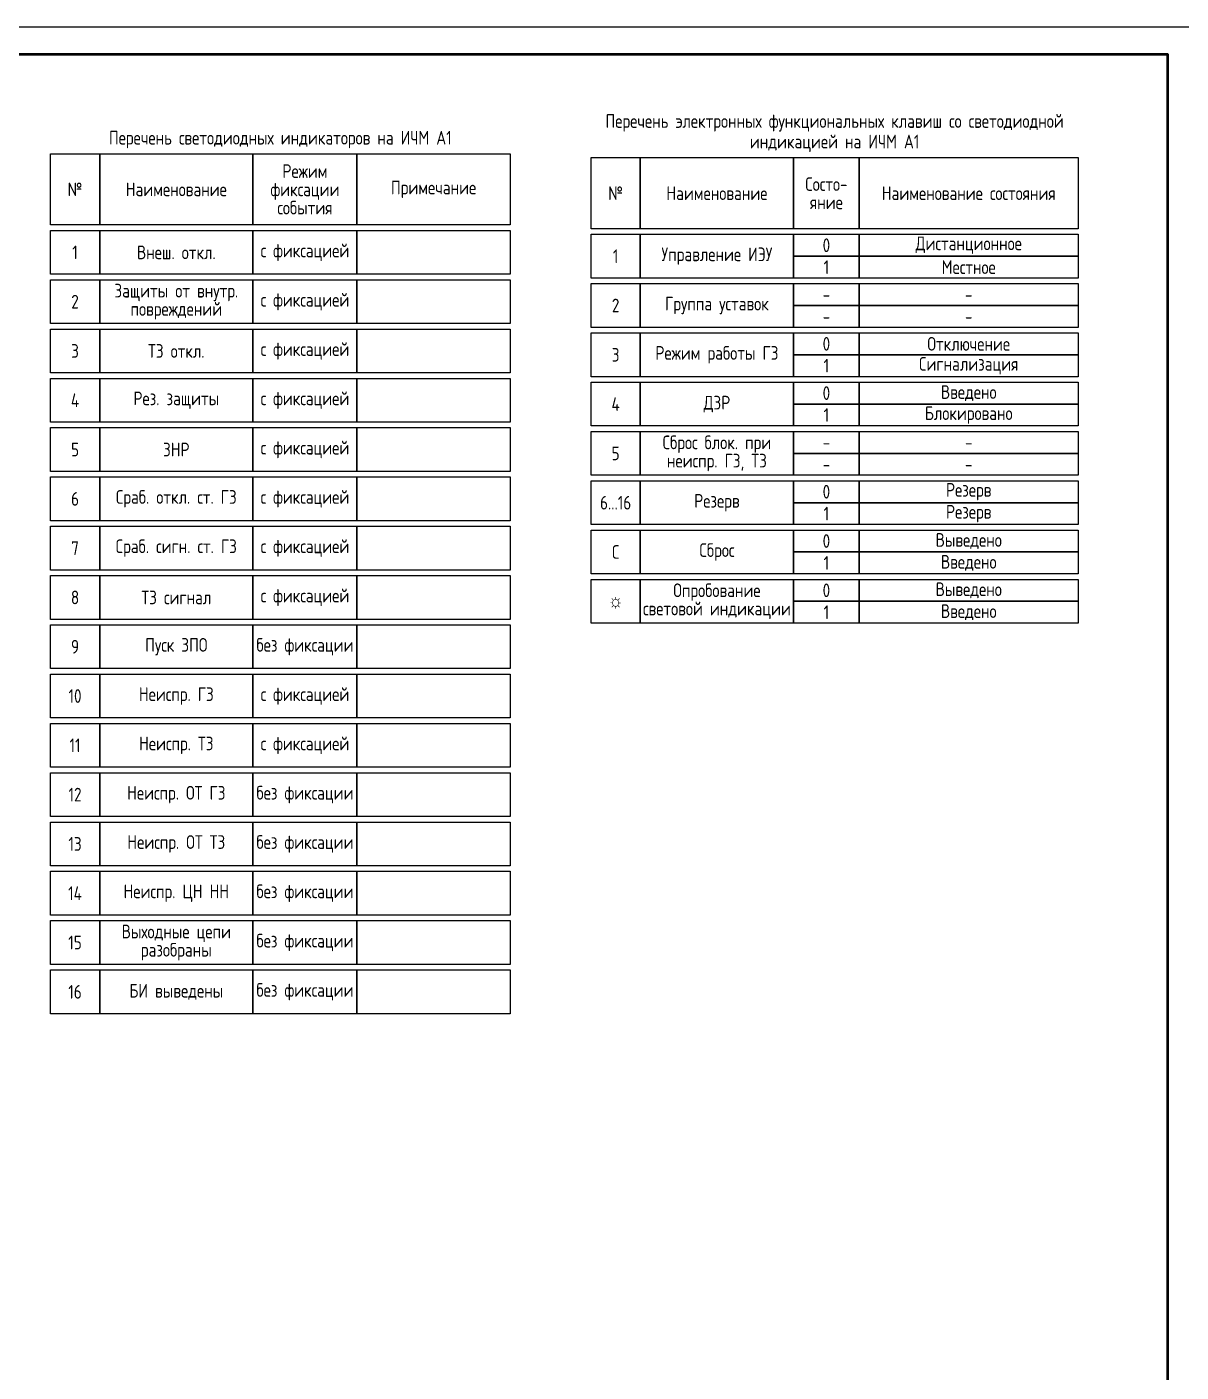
# Model space of a CAD drawing. Header units: millimetres. Extents: x -1117 to 3702, y -90 to 586.
# Drawn here: x 1466.6 to 1677.5, y 51.4 to 297 of the extents above; entities that cross this region are included whole.
import ezdxf

# ---------------------------------------------------------------- set-up
doc = ezdxf.new("R2010")
doc.units = ezdxf.units.MM
doc.styles.add('Gost_type_A', font='GOST_A.TTF')

# ---------------------------------------------------------------- blocks, each defined once
blk = doc.blocks.new('Формат_А3')
blk.add_lwpolyline([(-420, 297), (0, 297), (0, 0), (-420, 0)], close=True)
at = {"lineweight": 50}
blk.add_lwpolyline([(-400, 292), (-5, 292), (-5, 5), (-400, 5)], close=True, dxfattribs=at)

msp = doc.modelspace()

# ---------------------------------------------------------------- linework, layer by layer
for points in [[(1470.94, 273.84), (1479.94, 273.84), (1479.94, 260.84), (1470.94, 260.84)], [(1479.94, 273.84), (1507.94, 273.84), (1507.94, 260.84), (1479.94, 260.84)], [(1507.94, 273.84), (1526.94, 273.84), (1526.94, 260.84), (1507.94, 260.84)], [(1526.94, 273.84), (1554.94, 273.84), (1554.94, 260.84), (1526.94, 260.84)], [(1569.7, 273.14), (1578.7, 273.14), (1578.7, 260.14), (1569.7, 260.14)], [(1578.7, 273.14), (1606.7, 273.14), (1606.7, 260.14), (1578.7, 260.14)], [(1606.7, 273.14), (1618.7, 273.14), (1618.7, 260.14), (1606.7, 260.14)], [(1618.7, 273.14), (1658.7, 273.14), (1658.7, 260.14), (1618.7, 260.14)], [(1470.94, 259.84), (1479.94, 259.84), (1479.94, 251.84), (1470.94, 251.84)], [(1479.94, 259.84), (1507.94, 259.84), (1507.94, 251.84), (1479.94, 251.84)], [(1507.94, 259.84), (1526.94, 259.84), (1526.94, 251.84), (1507.94, 251.84)], [(1526.94, 259.84), (1554.94, 259.84), (1554.94, 251.84), (1526.94, 251.84)], [(1569.7, 259.14), (1578.7, 259.14), (1578.7, 251.14), (1569.7, 251.14)], [(1578.7, 259.14), (1606.7, 259.14), (1606.7, 251.14), (1578.7, 251.14)], [(1606.7, 259.14), (1618.7, 259.14), (1618.7, 255.14), (1606.7, 255.14)], [(1618.7, 259.14), (1658.7, 259.14), (1658.7, 255.14), (1618.7, 255.14)], [(1606.7, 255.14), (1618.7, 255.14), (1618.7, 251.14), (1606.7, 251.14)], [(1618.7, 255.14), (1658.7, 255.14), (1658.7, 251.14), (1618.7, 251.14)], [(1470.94, 250.84), (1479.94, 250.84), (1479.94, 242.84), (1470.94, 242.84)], [(1479.94, 250.84), (1507.94, 250.84), (1507.94, 242.84), (1479.94, 242.84)], [(1507.94, 250.84), (1526.94, 250.84), (1526.94, 242.84), (1507.94, 242.84)], [(1526.94, 250.84), (1554.94, 250.84), (1554.94, 242.84), (1526.94, 242.84)], [(1569.7, 250.14), (1578.7, 250.14), (1578.7, 242.14), (1569.7, 242.14)], [(1578.7, 250.14), (1606.7, 250.14), (1606.7, 242.14), (1578.7, 242.14)], [(1606.7, 250.14), (1618.7, 250.14), (1618.7, 246.14), (1606.7, 246.14)], [(1618.7, 250.14), (1658.7, 250.14), (1658.7, 246.14), (1618.7, 246.14)], [(1606.7, 246.14), (1618.7, 246.14), (1618.7, 242.14), (1606.7, 242.14)], [(1618.7, 246.14), (1658.7, 246.14), (1658.7, 242.14), (1618.7, 242.14)], [(1470.94, 241.84), (1479.94, 241.84), (1479.94, 233.84), (1470.94, 233.84)], [(1479.94, 241.84), (1507.94, 241.84), (1507.94, 233.84), (1479.94, 233.84)], [(1507.94, 241.84), (1526.94, 241.84), (1526.94, 233.84), (1507.94, 233.84)], [(1526.94, 241.84), (1554.94, 241.84), (1554.94, 233.84), (1526.94, 233.84)], [(1569.7, 241.14), (1578.7, 241.14), (1578.7, 233.14), (1569.7, 233.14)], [(1578.7, 241.14), (1606.7, 241.14), (1606.7, 233.14), (1578.7, 233.14)], [(1606.7, 241.14), (1618.7, 241.14), (1618.7, 237.14), (1606.7, 237.14)], [(1618.7, 241.14), (1658.7, 241.14), (1658.7, 237.14), (1618.7, 237.14)], [(1606.7, 237.14), (1618.7, 237.14), (1618.7, 233.14), (1606.7, 233.14)], [(1618.7, 237.14), (1658.7, 237.14), (1658.7, 233.14), (1618.7, 233.14)], [(1470.94, 232.84), (1479.94, 232.84), (1479.94, 224.84), (1470.94, 224.84)], [(1479.94, 232.84), (1507.94, 232.84), (1507.94, 224.84), (1479.94, 224.84)], [(1507.94, 232.84), (1526.94, 232.84), (1526.94, 224.84), (1507.94, 224.84)], [(1526.94, 232.84), (1554.94, 232.84), (1554.94, 224.84), (1526.94, 224.84)], [(1569.7, 232.14), (1578.7, 232.14), (1578.7, 224.14), (1569.7, 224.14)], [(1578.7, 232.14), (1606.7, 232.14), (1606.7, 224.14), (1578.7, 224.14)], [(1606.7, 232.14), (1618.7, 232.14), (1618.7, 228.14), (1606.7, 228.14)], [(1618.7, 232.14), (1658.7, 232.14), (1658.7, 228.14), (1618.7, 228.14)], [(1606.7, 228.14), (1618.7, 228.14), (1618.7, 224.14), (1606.7, 224.14)], [(1618.7, 228.14), (1658.7, 228.14), (1658.7, 224.14), (1618.7, 224.14)], [(1470.94, 223.84), (1479.94, 223.84), (1479.94, 215.84), (1470.94, 215.84)], [(1479.94, 223.84), (1507.94, 223.84), (1507.94, 215.84), (1479.94, 215.84)], [(1507.94, 223.84), (1526.94, 223.84), (1526.94, 215.84), (1507.94, 215.84)], [(1526.94, 223.84), (1554.94, 223.84), (1554.94, 215.84), (1526.94, 215.84)], [(1569.7, 223.14), (1578.7, 223.14), (1578.7, 215.14), (1569.7, 215.14)], [(1578.7, 223.14), (1606.7, 223.14), (1606.7, 215.14), (1578.7, 215.14)], [(1606.7, 223.14), (1618.7, 223.14), (1618.7, 219.14), (1606.7, 219.14)], [(1618.7, 223.14), (1658.7, 223.14), (1658.7, 219.14), (1618.7, 219.14)], [(1606.7, 219.14), (1618.7, 219.14), (1618.7, 215.14), (1606.7, 215.14)], [(1618.7, 219.14), (1658.7, 219.14), (1658.7, 215.14), (1618.7, 215.14)], [(1470.94, 214.84), (1479.94, 214.84), (1479.94, 206.84), (1470.94, 206.84)], [(1479.94, 214.84), (1507.94, 214.84), (1507.94, 206.84), (1479.94, 206.84)], [(1507.94, 214.84), (1526.94, 214.84), (1526.94, 206.84), (1507.94, 206.84)], [(1526.94, 214.84), (1554.94, 214.84), (1554.94, 206.84), (1526.94, 206.84)], [(1569.7, 214.14), (1578.7, 214.14), (1578.7, 206.14), (1569.7, 206.14)], [(1578.7, 214.14), (1606.7, 214.14), (1606.7, 206.14), (1578.7, 206.14)], [(1606.7, 214.14), (1618.7, 214.14), (1618.7, 210.14), (1606.7, 210.14)], [(1618.7, 214.14), (1658.7, 214.14), (1658.7, 210.14), (1618.7, 210.14)], [(1606.7, 210.14), (1618.7, 210.14), (1618.7, 206.14), (1606.7, 206.14)], [(1618.7, 210.14), (1658.7, 210.14), (1658.7, 206.14), (1618.7, 206.14)], [(1470.94, 205.84), (1479.94, 205.84), (1479.94, 197.84), (1470.94, 197.84)], [(1479.94, 205.84), (1507.94, 205.84), (1507.94, 197.84), (1479.94, 197.84)], [(1507.94, 205.84), (1526.94, 205.84), (1526.94, 197.84), (1507.94, 197.84)], [(1526.94, 205.84), (1554.94, 205.84), (1554.94, 197.84), (1526.94, 197.84)], [(1569.7, 205.14), (1578.7, 205.14), (1578.7, 197.14), (1569.7, 197.14)], [(1578.7, 205.14), (1606.7, 205.14), (1606.7, 197.14), (1578.7, 197.14)], [(1606.7, 205.14), (1618.7, 205.14), (1618.7, 201.14), (1606.7, 201.14)], [(1618.7, 205.14), (1658.7, 205.14), (1658.7, 201.14), (1618.7, 201.14)], [(1606.7, 201.14), (1618.7, 201.14), (1618.7, 197.14), (1606.7, 197.14)], [(1618.7, 201.14), (1658.7, 201.14), (1658.7, 197.14), (1618.7, 197.14)], [(1470.94, 196.84), (1479.94, 196.84), (1479.94, 188.84), (1470.94, 188.84)], [(1479.94, 196.84), (1507.94, 196.84), (1507.94, 188.84), (1479.94, 188.84)], [(1507.94, 196.84), (1526.94, 196.84), (1526.94, 188.84), (1507.94, 188.84)], [(1526.94, 196.84), (1554.94, 196.84), (1554.94, 188.84), (1526.94, 188.84)], [(1569.7, 196.14), (1578.7, 196.14), (1578.7, 188.14), (1569.7, 188.14)], [(1578.7, 196.14), (1606.7, 196.14), (1606.7, 188.14), (1578.7, 188.14)], [(1606.7, 196.14), (1618.7, 196.14), (1618.7, 192.14), (1606.7, 192.14)], [(1618.7, 196.14), (1658.7, 196.14), (1658.7, 192.14), (1618.7, 192.14)], [(1606.7, 192.14), (1618.7, 192.14), (1618.7, 188.14), (1606.7, 188.14)], [(1618.7, 192.14), (1658.7, 192.14), (1658.7, 188.14), (1618.7, 188.14)], [(1470.94, 187.84), (1479.94, 187.84), (1479.94, 179.84), (1470.94, 179.84)], [(1479.94, 187.84), (1507.94, 187.84), (1507.94, 179.84), (1479.94, 179.84)], [(1507.94, 187.84), (1526.94, 187.84), (1526.94, 179.84), (1507.94, 179.84)], [(1526.94, 187.84), (1554.94, 187.84), (1554.94, 179.84), (1526.94, 179.84)], [(1470.94, 178.84), (1479.94, 178.84), (1479.94, 170.84), (1470.94, 170.84)], [(1479.94, 178.84), (1507.94, 178.84), (1507.94, 170.84), (1479.94, 170.84)], [(1507.94, 178.84), (1526.94, 178.84), (1526.94, 170.84), (1507.94, 170.84)], [(1526.94, 178.84), (1554.94, 178.84), (1554.94, 170.84), (1526.94, 170.84)], [(1470.94, 169.84), (1479.94, 169.84), (1479.94, 161.84), (1470.94, 161.84)], [(1479.94, 169.84), (1507.94, 169.84), (1507.94, 161.84), (1479.94, 161.84)], [(1507.94, 169.84), (1526.94, 169.84), (1526.94, 161.84), (1507.94, 161.84)], [(1526.94, 169.84), (1554.94, 169.84), (1554.94, 161.84), (1526.94, 161.84)], [(1470.94, 160.84), (1479.94, 160.84), (1479.94, 152.84), (1470.94, 152.84)], [(1479.94, 160.84), (1507.94, 160.84), (1507.94, 152.84), (1479.94, 152.84)], [(1507.94, 160.84), (1526.94, 160.84), (1526.94, 152.84), (1507.94, 152.84)], [(1526.94, 160.84), (1554.94, 160.84), (1554.94, 152.84), (1526.94, 152.84)], [(1470.94, 151.84), (1479.94, 151.84), (1479.94, 143.84), (1470.94, 143.84)], [(1479.94, 151.84), (1507.94, 151.84), (1507.94, 143.84), (1479.94, 143.84)], [(1507.94, 151.84), (1526.94, 151.84), (1526.94, 143.84), (1507.94, 143.84)], [(1526.94, 151.84), (1554.94, 151.84), (1554.94, 143.84), (1526.94, 143.84)], [(1470.94, 142.84), (1479.94, 142.84), (1479.94, 134.84), (1470.94, 134.84)], [(1479.94, 142.84), (1507.94, 142.84), (1507.94, 134.84), (1479.94, 134.84)], [(1507.94, 142.84), (1526.94, 142.84), (1526.94, 134.84), (1507.94, 134.84)], [(1526.94, 142.84), (1554.94, 142.84), (1554.94, 134.84), (1526.94, 134.84)], [(1470.94, 133.84), (1479.94, 133.84), (1479.94, 125.84), (1470.94, 125.84)], [(1479.94, 133.84), (1507.94, 133.84), (1507.94, 125.84), (1479.94, 125.84)], [(1507.94, 133.84), (1526.94, 133.84), (1526.94, 125.84), (1507.94, 125.84)], [(1526.94, 133.84), (1554.94, 133.84), (1554.94, 125.84), (1526.94, 125.84)], [(1470.94, 124.84), (1479.94, 124.84), (1479.94, 116.84), (1470.94, 116.84)], [(1479.94, 124.84), (1507.94, 124.84), (1507.94, 116.84), (1479.94, 116.84)], [(1507.94, 124.84), (1526.94, 124.84), (1526.94, 116.84), (1507.94, 116.84)], [(1526.94, 124.84), (1554.94, 124.84), (1554.94, 116.84), (1526.94, 116.84)]]:
    msp.add_lwpolyline(points, close=True)

# ---------------------------------------------------------------- block references
at = {"color": 1}
msp.add_blockref('Формат_А3', (1680, 0), dxfattribs=at)

# ---------------------------------------------------------------- texts
at = {"char_height": 2.5, "style": 'Gost_type_A'}
for s, insert, width, attachment_point, line_spacing_factor in [('Перечень электронных функциональных клавиш со светодиодной индикацией на ИЧМ A1', (1614.2, 274.14), 89, 8, 0.9), ('Перечень светодиодных индикаторов на ИЧМ A1', (1512.94, 274.84), 84, 8, 0.9), ('Режим\\Pфиксации события', (1517.44, 267.34), 19, 5, 0.8), ('№ ', (1475.44, 267.34), 9, 5, 0.8), ('Наименование ', (1493.94, 267.34), 28, 5, 0.8), ('Примечание', (1540.94, 267.34), 28, 5, 0.8), ('№ ', (1574.2, 266.64), 9, 5, 0.8), ('Наименование ', (1592.7, 266.64), 28, 5, 0.8), ('Состо- яние', (1612.7, 266.64), 12, 5, 0.8), ('Наименование состояния ', (1638.7, 266.64), 40, 5, 0.8), ('0', (1612.7, 257.14), 12, 5, 0.8), ('Дистанционное', (1638.7, 257.14), 40, 5, 0.8), ('1', (1475.44, 255.84), 9, 5, 0.8), ('Внеш. откл. ', (1493.94, 255.84), 28, 5, 0.8), ('с фиксацией', (1517.44, 255.84), 19, 5, 0.8), ('1', (1574.2, 255.14), 9, 5, 0.8), ('Управление ИЭУ', (1592.7, 255.14), 28, 5, 0.8), ('1', (1612.7, 253.14), 12, 5, 0.8), ('Местное', (1638.7, 253.14), 40, 5, 0.8), ('2', (1475.44, 246.84), 9, 5, 0.8), ('Защиты от внутр. повреждений', (1493.94, 246.84), 28, 5, 0.8), ('с фиксацией', (1517.44, 246.84), 19, 5, 0.8), ('2', (1574.2, 246.14), 9, 5, 0.8), ('3', (1475.44, 237.84), 9, 5, 0.8), ('ТЗ откл.', (1493.94, 237.84), 28, 5, 0.8), ('с фиксацией', (1517.44, 237.84), 19, 5, 0.8), ('3', (1574.2, 237.14), 9, 5, 0.8), ('Режим работы ГЗ', (1592.7, 237.14), 28, 5, 0.8), ('0', (1612.7, 239.14), 12, 5, 0.8), ('Отключение', (1638.7, 239.14), 40, 5, 0.8), ('1', (1612.7, 235.14), 12, 5, 0.8), ('Сигнализация', (1638.7, 235.14), 40, 5, 0.8), ('0', (1612.7, 230.14), 12, 5, 0.8), ('Введено', (1638.7, 230.14), 40, 5, 0.8), ('4', (1475.44, 228.84), 9, 5, 0.8), ('Рез. защиты', (1493.94, 228.84), 28, 5, 0.8), ('с фиксацией', (1517.44, 228.84), 19, 5, 0.8), ('4', (1574.2, 228.14), 9, 5, 0.8), ('ДЗР', (1592.7, 228.14), 28, 5, 0.8), ('1', (1612.7, 226.14), 12, 5, 0.8), ('Блокировано', (1638.7, 226.14), 40, 5, 0.8), ('5', (1475.44, 219.84), 9, 5, 0.8), ('ЗНР', (1493.94, 219.84), 26, 5, 0.8), ('с фиксацией', (1517.44, 219.84), 19, 5, 0.8), ('5', (1574.2, 219.14), 9, 5, 0.8), ('Резерв', (1638.7, 212.14), 40, 5, 0.8), ('6', (1475.44, 210.84), 9, 5, 0.8), ('Сраб. откл. ст. ГЗ ', (1493.94, 210.84), 26, 5, 0.8), ('с фиксацией', (1517.44, 210.84), 19, 5, 0.8), ('6...16', (1574.2, 210.14), 9, 5, 0.8), ('Резерв', (1592.7, 210.14), 28, 5, 0.8), ('0', (1612.7, 212.14), 12, 5, 0.8), ('1', (1612.7, 208.14), 12, 5, 0.8), ('Резерв', (1638.7, 208.14), 40, 5, 0.8), ('0', (1612.7, 203.14), 12, 5, 0.8), ('Выведено', (1638.7, 203.14), 40, 5, 0.8), ('7', (1475.44, 201.84), 9, 5, 0.8), ('Сраб. сигн. ст. ГЗ ', (1493.94, 201.84), 26, 5, 0.8), ('с фиксацией', (1517.44, 201.84), 19, 5, 0.8), ('C', (1574.2, 201.14), 9, 5, 0.8), ('Сброс', (1592.7, 201.14), 28, 5, 0.8), ('1', (1612.7, 199.14), 12, 5, 0.8), ('Введено', (1638.7, 199.14), 40, 5, 0.8), ('8', (1475.44, 192.84), 9, 5, 0.8), ('ТЗ сигнал', (1493.94, 192.84), 26, 5, 0.8), ('с фиксацией', (1517.44, 192.84), 19, 5, 0.8), ('Опробование световой индикации', (1592.7, 192.14), 28, 5, 0.8), ('0', (1612.7, 194.14), 12, 5, 0.8), ('Выведено', (1638.7, 194.14), 40, 5, 0.8), ('☼', (1574.2, 192.14), 9, 5, 0.8), ('Введено', (1638.7, 190.14), 40, 5, 0.8), ('1', (1612.7, 190.14), 12, 5, 0.8), ('9', (1475.44, 183.84), 9, 5, 0.8), ('Пуск ЗПО', (1493.94, 183.84), 26, 5, 0.8), ('без фиксации', (1517.44, 183.84), 19, 5, 0.8), ('10', (1475.44, 174.84), 9, 5, 0.8), ('Неиспр. ГЗ', (1493.94, 174.84), 28, 5, 0.8), ('с фиксацией', (1517.44, 174.84), 19, 5, 0.8), ('11', (1475.44, 165.84), 9, 5, 0.8), ('Неиспр. ТЗ ', (1493.94, 165.84), 28, 5, 0.8), ('с фиксацией', (1517.44, 165.84), 19, 5, 0.8), ('12', (1475.44, 156.84), 9, 5, 0.8), ('Неиспр. ОТ ГЗ', (1493.94, 156.84), 28, 5, 0.8), ('без фиксации', (1517.44, 156.84), 19, 5, 0.8), ('13', (1475.44, 147.84), 9, 5, 0.8), ('Неиспр. ОТ ТЗ', (1493.94, 147.84), 28, 5, 0.8), ('без фиксации', (1517.44, 147.84), 19, 5, 0.8), ('14', (1475.44, 138.84), 9, 5, 0.8), ('Неиспр. ЦН НН', (1493.94, 138.84), 28, 5, 0.8), ('без фиксации', (1517.44, 138.84), 19, 5, 0.8), ('Выходные цепи разобраны', (1493.94, 129.84), 28, 5, 0.8), ('15', (1475.44, 129.84), 9, 5, 0.8), ('без фиксации', (1517.44, 129.84), 19, 5, 0.8), ('16', (1475.44, 120.84), 9, 5, 0.8), ('БИ выведены', (1493.94, 120.84), 28, 5, 0.8), ('без фиксации', (1517.44, 120.84), 19, 5, 0.8)]:
    msp.add_mtext(s, dxfattribs=dict(at, insert=insert, width=width, attachment_point=attachment_point, line_spacing_factor=line_spacing_factor))
at = {"color": 30, "true_color": 0xf26722, "char_height": 2.5, "attachment_point": 5, "line_spacing_factor": 0.8, "style": 'Gost_type_A'}
for s, insert, width in [('Группа уставок', (1592.7, 246.14), 28), ('-', (1612.7, 248.14), 12), ('-', (1638.7, 248.14), 40), ('-', (1612.7, 244.14), 12), ('-', (1638.7, 244.14), 40), ('Сброс блок. при неиспр. ГЗ, ТЗ', (1592.7, 219.14), 28), ('-', (1612.7, 221.14), 12), ('-', (1638.7, 221.14), 40), ('-', (1612.7, 217.14), 12), ('-', (1638.7, 217.14), 40)]:
    msp.add_mtext(s, dxfattribs=dict(at, insert=insert, width=width))

doc.saveas('drawing.dxf')
